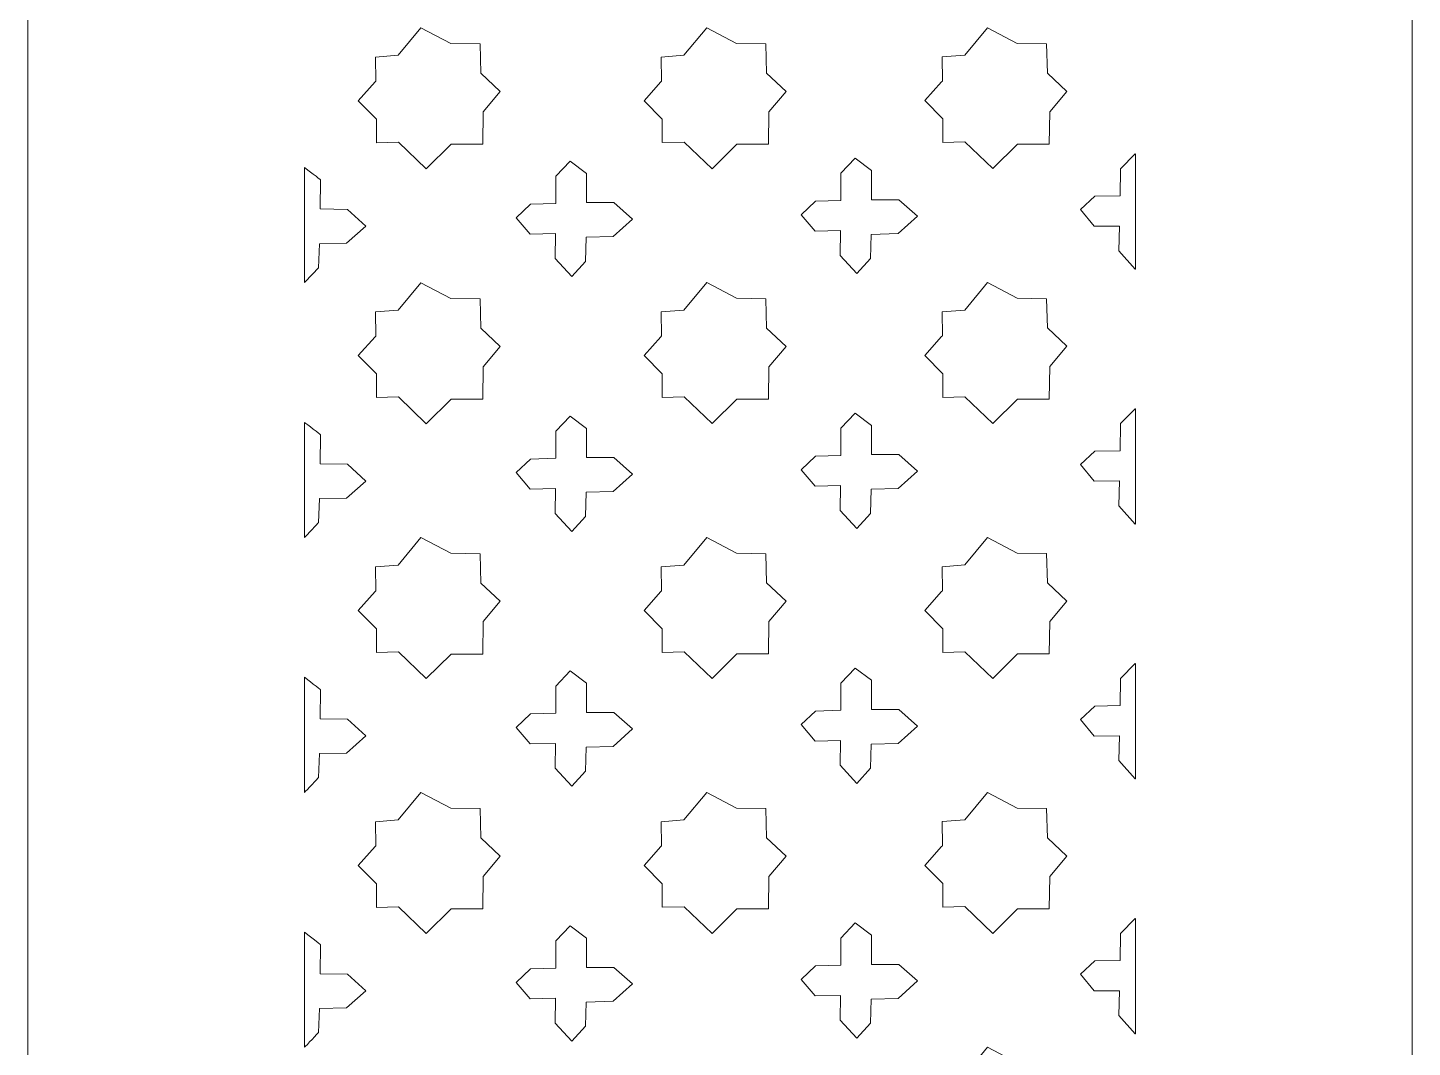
# Model space of a CAD drawing. Header units: millimetres. Extents: x -4097 to -2704, y 515 to 1715.
# Drawn here: x -3255.3 to -3055.3, y 983.1 to 1130.3 of the extents above; entities that cross this region are included whole.
import ezdxf

# ---------------------------------------------------------------- set-up
doc = ezdxf.new("R2010")
doc.units = ezdxf.units.MM
doc.header["$MEASUREMENT"] = 0
doc.layers.add('Katman 1', color=7, linetype='Continuous')

msp = doc.modelspace()

# ---------------------------------------------------------------- linework, layer by layer
at = {"layer": 'Katman 1', "color": 250, "lineweight": 20}
for points in [[(-3255.2674, 534.0834), (-3255.2674, 534.0834), (-3255.2674, 1696.2782), (-3255.2674, 1696.2782)], [(-3055.2674, 1602.5761), (-3055.2674, 1602.5761), (-3055.2674, 627.7855), (-3055.2674, 627.7855)], [(-3095.2674, 1095.485), (-3095.2674, 1102.9486), (-3095.2674, 1108.6546), (-3095.2674, 1112.0918)], [(-3215.267, 1110.1445), (-3215.267, 1106.3055), (-3215.267, 1100.6382), (-3215.267, 1093.5345)], [(-3095.2674, 1058.6885), (-3095.2674, 1066.152), (-3095.2674, 1071.8581), (-3095.2674, 1075.2953)], [(-3215.267, 1073.3481), (-3215.267, 1069.5091), (-3215.267, 1063.8416), (-3215.267, 1056.7379)], [(-3095.2674, 1021.8919), (-3095.2674, 1029.3556), (-3095.2674, 1035.0615), (-3095.2674, 1038.4988)], [(-3215.267, 1036.5515), (-3215.267, 1032.7125), (-3215.267, 1027.0451), (-3215.267, 1019.9415)], [(-3095.2674, 985.0954), (-3095.2674, 992.559), (-3095.2674, 998.2651), (-3095.2674, 1001.7023)], [(-3215.267, 999.7551), (-3215.267, 995.9161), (-3215.267, 990.2486), (-3215.267, 983.1449)]]:
    msp.add_open_spline(points, degree=3, dxfattribs=at)
for points, knots in [([(-3201.7243, 1113.814), (-3201.7243, 1113.814), (-3204.9032, 1113.7288), (-3204.9032, 1113.7288), (-3204.9032, 1113.7288), (-3204.9032, 1117.1373), (-3204.9032, 1117.1373), (-3204.9032, 1117.1373), (-3207.521, 1119.779), (-3207.521, 1119.779), (-3207.521, 1119.779), (-3205.0902, 1122.5059), (-3205.0902, 1122.5059), (-3205.0902, 1122.5059), (-3204.9843, 1122.6128), (-3204.9843, 1122.6128), (-3204.9843, 1122.6128), (-3205.0264, 1126.0845), (-3205.0264, 1126.0845), (-3205.0264, 1126.0845), (-3201.7521, 1126.3498), (-3201.7521, 1126.3498), (-3201.7521, 1126.3498), (-3198.4692, 1130.314), (-3198.4692, 1130.314), (-3198.4692, 1130.314), (-3194.1681, 1128.0524), (-3194.1681, 1128.0524), (-3194.1681, 1128.0524), (-3189.9223, 1127.9771), (-3189.9223, 1127.9771), (-3189.9223, 1127.9771), (-3189.8119, 1123.7556), (-3189.8119, 1123.7556), (-3189.8119, 1123.7556), (-3186.9997, 1121.117), (-3186.9997, 1121.117), (-3186.9997, 1121.117), (-3189.4812, 1118.1769), (-3189.4812, 1118.1769), (-3189.4812, 1118.1769), (-3189.5363, 1113.5031), (-3189.5363, 1113.5031), (-3189.5363, 1113.5031), (-3194.1131, 1113.5031), (-3194.1131, 1113.5031), (-3194.1131, 1113.5031), (-3197.6972, 1109.96), (-3197.6972, 1109.96), (-3197.6972, 1109.96), (-3201.7243, 1113.814), (-3201.7243, 1113.814)], [0, 0, 0, 0, 0.05882353, 0.05882353, 0.05882353, 0.11764706, 0.11764706, 0.11764706, 0.17647059, 0.17647059, 0.17647059, 0.23529412, 0.23529412, 0.23529412, 0.29411765, 0.29411765, 0.29411765, 0.35294118, 0.35294118, 0.35294118, 0.41176471, 0.41176471, 0.41176471, 0.47058824, 0.47058824, 0.47058824, 0.52941176, 0.52941176, 0.52941176, 0.58823529, 0.58823529, 0.58823529, 0.64705882, 0.64705882, 0.64705882, 0.70588235, 0.70588235, 0.70588235, 0.76470588, 0.76470588, 0.76470588, 0.82352941, 0.82352941, 0.82352941, 0.88235294, 0.88235294, 0.88235294, 0.94117647, 0.94117647, 0.94117647, 1, 1, 1, 1]), ([(-3160.4484, 1113.8193), (-3160.4484, 1113.8193), (-3163.6273, 1113.7341), (-3163.6273, 1113.7341), (-3163.6273, 1113.7341), (-3163.6273, 1117.1427), (-3163.6273, 1117.1427), (-3163.6273, 1117.1427), (-3166.2451, 1119.7843), (-3166.2451, 1119.7843), (-3166.2451, 1119.7843), (-3163.8142, 1122.5112), (-3163.8142, 1122.5112), (-3163.8142, 1122.5112), (-3163.7085, 1122.6181), (-3163.7085, 1122.6181), (-3163.7085, 1122.6181), (-3163.7503, 1126.0899), (-3163.7503, 1126.0899), (-3163.7503, 1126.0899), (-3160.4763, 1126.3552), (-3160.4763, 1126.3552), (-3160.4763, 1126.3552), (-3157.1932, 1130.3194), (-3157.1932, 1130.3194), (-3157.1932, 1130.3194), (-3152.8922, 1128.0578), (-3152.8922, 1128.0578), (-3152.8922, 1128.0578), (-3148.6464, 1127.9824), (-3148.6464, 1127.9824), (-3148.6464, 1127.9824), (-3148.536, 1123.7608), (-3148.536, 1123.7608), (-3148.536, 1123.7608), (-3145.7238, 1121.1224), (-3145.7238, 1121.1224), (-3145.7238, 1121.1224), (-3148.2052, 1118.1822), (-3148.2052, 1118.1822), (-3148.2052, 1118.1822), (-3148.2603, 1113.5084), (-3148.2603, 1113.5084), (-3148.2603, 1113.5084), (-3152.8371, 1113.5084), (-3152.8371, 1113.5084), (-3152.8371, 1113.5084), (-3156.4214, 1109.9652), (-3156.4214, 1109.9652), (-3156.4214, 1109.9652), (-3160.4484, 1113.8193), (-3160.4484, 1113.8193)], [0, 0, 0, 0, 0.05882353, 0.05882353, 0.05882353, 0.11764706, 0.11764706, 0.11764706, 0.17647059, 0.17647059, 0.17647059, 0.23529412, 0.23529412, 0.23529412, 0.29411765, 0.29411765, 0.29411765, 0.35294118, 0.35294118, 0.35294118, 0.41176471, 0.41176471, 0.41176471, 0.47058824, 0.47058824, 0.47058824, 0.52941176, 0.52941176, 0.52941176, 0.58823529, 0.58823529, 0.58823529, 0.64705882, 0.64705882, 0.64705882, 0.70588235, 0.70588235, 0.70588235, 0.76470588, 0.76470588, 0.76470588, 0.82352941, 0.82352941, 0.82352941, 0.88235294, 0.88235294, 0.88235294, 0.94117647, 0.94117647, 0.94117647, 1, 1, 1, 1]), ([(-3119.8857, 1113.831), (-3119.8857, 1113.831), (-3123.0646, 1113.7458), (-3123.0646, 1113.7458), (-3123.0646, 1113.7458), (-3123.0646, 1117.1544), (-3123.0646, 1117.1544), (-3123.0646, 1117.1544), (-3125.6824, 1119.7959), (-3125.6824, 1119.7959), (-3125.6824, 1119.7959), (-3123.2516, 1122.5228), (-3123.2516, 1122.5228), (-3123.2516, 1122.5228), (-3123.1457, 1122.6297), (-3123.1457, 1122.6297), (-3123.1457, 1122.6297), (-3123.1877, 1126.1016), (-3123.1877, 1126.1016), (-3123.1877, 1126.1016), (-3119.9137, 1126.3668), (-3119.9137, 1126.3668), (-3119.9137, 1126.3668), (-3116.6307, 1130.3309), (-3116.6307, 1130.3309), (-3116.6307, 1130.3309), (-3112.3295, 1128.0694), (-3112.3295, 1128.0694), (-3112.3295, 1128.0694), (-3108.0836, 1127.994), (-3108.0836, 1127.994), (-3108.0836, 1127.994), (-3107.9734, 1123.7724), (-3107.9734, 1123.7724), (-3107.9734, 1123.7724), (-3105.1611, 1121.134), (-3105.1611, 1121.134), (-3105.1611, 1121.134), (-3107.6425, 1118.1939), (-3107.6425, 1118.1939), (-3107.6425, 1118.1939), (-3107.6977, 1113.52), (-3107.6977, 1113.52), (-3107.6977, 1113.52), (-3112.2746, 1113.52), (-3112.2746, 1113.52), (-3112.2746, 1113.52), (-3115.8586, 1109.9769), (-3115.8586, 1109.9769), (-3115.8586, 1109.9769), (-3119.8857, 1113.831), (-3119.8857, 1113.831)], [0, 0, 0, 0, 0.05882353, 0.05882353, 0.05882353, 0.11764706, 0.11764706, 0.11764706, 0.17647059, 0.17647059, 0.17647059, 0.23529412, 0.23529412, 0.23529412, 0.29411765, 0.29411765, 0.29411765, 0.35294118, 0.35294118, 0.35294118, 0.41176471, 0.41176471, 0.41176471, 0.47058824, 0.47058824, 0.47058824, 0.52941176, 0.52941176, 0.52941176, 0.58823529, 0.58823529, 0.58823529, 0.64705882, 0.64705882, 0.64705882, 0.70588235, 0.70588235, 0.70588235, 0.76470588, 0.76470588, 0.76470588, 0.82352941, 0.82352941, 0.82352941, 0.88235294, 0.88235294, 0.88235294, 0.94117647, 0.94117647, 0.94117647, 1, 1, 1, 1]), ([(-3095.2674, 1095.485), (-3095.2791, 1095.4726), (-3095.2853, 1095.466), (-3095.2853, 1095.466), (-3095.2853, 1095.466), (-3097.655, 1098.1106), (-3097.655, 1098.1106), (-3097.655, 1098.1106), (-3097.5434, 1101.6987), (-3097.5434, 1101.6987), (-3097.5434, 1101.6987), (-3101.2067, 1101.6592), (-3101.2067, 1101.6592), (-3101.2067, 1101.6592), (-3103.2152, 1104.0639), (-3103.2152, 1104.0639), (-3103.2152, 1104.0639), (-3101.1144, 1105.9949), (-3101.1144, 1105.9949), (-3101.1144, 1105.9949), (-3097.463, 1106.0543), (-3097.463, 1106.0543), (-3097.463, 1106.0543), (-3097.4091, 1109.9724), (-3097.4091, 1109.9724), (-3097.4091, 1109.9724), (-3095.3054, 1112.1211), (-3095.3054, 1112.1211), (-3095.3054, 1112.1211), (-3095.292, 1112.1107), (-3095.2674, 1112.0918)], [0, 0, 0, 0, 0.1, 0.1, 0.1, 0.2, 0.2, 0.2, 0.3, 0.3, 0.3, 0.4, 0.4, 0.4, 0.5, 0.5, 0.5, 0.6, 0.6, 0.6, 0.7, 0.7, 0.7, 0.8, 0.8, 0.8, 0.9, 0.9, 0.9, 1, 1, 1, 1]), ([(-3215.267, 1110.1445), (-3214.972, 1109.9166), (-3212.9715, 1108.3699), (-3212.9715, 1108.3699), (-3212.9715, 1108.3699), (-3213.0293, 1104.1548), (-3213.0293, 1104.1548), (-3213.0293, 1104.1548), (-3209.0822, 1104.1014), (-3209.0822, 1104.1014), (-3209.0822, 1104.1014), (-3206.4273, 1101.6838), (-3206.4273, 1101.6838), (-3206.4273, 1101.6838), (-3209.2312, 1099.2049), (-3209.2312, 1099.2049), (-3209.2312, 1099.2049), (-3213.1316, 1099.1488), (-3213.1316, 1099.1488), (-3213.1316, 1099.1488), (-3213.2624, 1095.6673), (-3213.2624, 1095.6673), (-3213.2624, 1095.6673), (-3215.0764, 1093.7375), (-3215.267, 1093.5345)], [0, 0, 0, 0, 0.125, 0.125, 0.125, 0.25, 0.25, 0.25, 0.375, 0.375, 0.375, 0.5, 0.5, 0.5, 0.625, 0.625, 0.625, 0.75, 0.75, 0.75, 0.875, 0.875, 0.875, 1, 1, 1, 1]), ([(-3176.6703, 1094.4039), (-3176.6703, 1094.4039), (-3179.0761, 1097.0163), (-3179.0761, 1097.0163), (-3179.0761, 1097.0163), (-3179.0138, 1100.6056), (-3179.0138, 1100.6056), (-3179.0138, 1100.6056), (-3182.676, 1100.5166), (-3182.676, 1100.5166), (-3182.676, 1100.5166), (-3184.7176, 1102.894), (-3184.7176, 1102.894), (-3184.7176, 1102.894), (-3182.6434, 1104.8532), (-3182.6434, 1104.8532), (-3182.6434, 1104.8532), (-3178.9932, 1104.962), (-3178.9932, 1104.962), (-3178.9932, 1104.962), (-3178.9932, 1108.8805), (-3178.9932, 1108.8805), (-3178.9932, 1108.8805), (-3176.9191, 1111.0574), (-3176.9191, 1111.0574), (-3176.9191, 1111.0574), (-3174.5628, 1109.2865), (-3174.5628, 1109.2865), (-3174.5628, 1109.2865), (-3174.5628, 1105.0709), (-3174.5628, 1105.0709), (-3174.5628, 1105.0709), (-3170.6153, 1105.0709), (-3170.6153, 1105.0709), (-3170.6153, 1105.0709), (-3167.9274, 1102.6894), (-3167.9274, 1102.6894), (-3167.9274, 1102.6894), (-3170.697, 1100.1728), (-3170.697, 1100.1728), (-3170.697, 1100.1728), (-3174.5962, 1100.064), (-3174.5962, 1100.064), (-3174.5962, 1100.064), (-3174.6792, 1096.5809), (-3174.6792, 1096.5809), (-3174.6792, 1096.5809), (-3176.6703, 1094.4039), (-3176.6703, 1094.4039)], [0, 0, 0, 0, 0.0625, 0.0625, 0.0625, 0.125, 0.125, 0.125, 0.1875, 0.1875, 0.1875, 0.25, 0.25, 0.25, 0.3125, 0.3125, 0.3125, 0.375, 0.375, 0.375, 0.4375, 0.4375, 0.4375, 0.5, 0.5, 0.5, 0.5625, 0.5625, 0.5625, 0.625, 0.625, 0.625, 0.6875, 0.6875, 0.6875, 0.75, 0.75, 0.75, 0.8125, 0.8125, 0.8125, 0.875, 0.875, 0.875, 0.9375, 0.9375, 0.9375, 1, 1, 1, 1]), ([(-3135.4992, 1094.8269), (-3135.4992, 1094.8269), (-3137.9051, 1097.4392), (-3137.9051, 1097.4392), (-3137.9051, 1097.4392), (-3137.8427, 1101.0286), (-3137.8427, 1101.0286), (-3137.8427, 1101.0286), (-3141.5051, 1100.9395), (-3141.5051, 1100.9395), (-3141.5051, 1100.9395), (-3143.5465, 1103.3169), (-3143.5465, 1103.3169), (-3143.5465, 1103.3169), (-3141.4725, 1105.2761), (-3141.4725, 1105.2761), (-3141.4725, 1105.2761), (-3137.8222, 1105.3849), (-3137.8222, 1105.3849), (-3137.8222, 1105.3849), (-3137.8222, 1109.3033), (-3137.8222, 1109.3033), (-3137.8222, 1109.3033), (-3135.7481, 1111.4803), (-3135.7481, 1111.4803), (-3135.7481, 1111.4803), (-3133.3918, 1109.7093), (-3133.3918, 1109.7093), (-3133.3918, 1109.7093), (-3133.3918, 1105.4937), (-3133.3918, 1105.4937), (-3133.3918, 1105.4937), (-3129.4443, 1105.4937), (-3129.4443, 1105.4937), (-3129.4443, 1105.4937), (-3126.7564, 1103.1123), (-3126.7564, 1103.1123), (-3126.7564, 1103.1123), (-3129.526, 1100.5956), (-3129.526, 1100.5956), (-3129.526, 1100.5956), (-3133.4251, 1100.4868), (-3133.4251, 1100.4868), (-3133.4251, 1100.4868), (-3133.5081, 1097.0038), (-3133.5081, 1097.0038), (-3133.5081, 1097.0038), (-3135.4992, 1094.8269), (-3135.4992, 1094.8269)], [0, 0, 0, 0, 0.0625, 0.0625, 0.0625, 0.125, 0.125, 0.125, 0.1875, 0.1875, 0.1875, 0.25, 0.25, 0.25, 0.3125, 0.3125, 0.3125, 0.375, 0.375, 0.375, 0.4375, 0.4375, 0.4375, 0.5, 0.5, 0.5, 0.5625, 0.5625, 0.5625, 0.625, 0.625, 0.625, 0.6875, 0.6875, 0.6875, 0.75, 0.75, 0.75, 0.8125, 0.8125, 0.8125, 0.875, 0.875, 0.875, 0.9375, 0.9375, 0.9375, 1, 1, 1, 1]), ([(-3201.7243, 1077.0176), (-3201.7243, 1077.0176), (-3204.9032, 1076.9323), (-3204.9032, 1076.9323), (-3204.9032, 1076.9323), (-3204.9032, 1080.3408), (-3204.9032, 1080.3408), (-3204.9032, 1080.3408), (-3207.521, 1082.9826), (-3207.521, 1082.9826), (-3207.521, 1082.9826), (-3205.0902, 1085.7094), (-3205.0902, 1085.7094), (-3205.0902, 1085.7094), (-3204.9843, 1085.8162), (-3204.9843, 1085.8162), (-3204.9843, 1085.8162), (-3205.0264, 1089.288), (-3205.0264, 1089.288), (-3205.0264, 1089.288), (-3201.7521, 1089.5534), (-3201.7521, 1089.5534), (-3201.7521, 1089.5534), (-3198.4692, 1093.5175), (-3198.4692, 1093.5175), (-3198.4692, 1093.5175), (-3194.1681, 1091.256), (-3194.1681, 1091.256), (-3194.1681, 1091.256), (-3189.9223, 1091.1805), (-3189.9223, 1091.1805), (-3189.9223, 1091.1805), (-3189.8119, 1086.9591), (-3189.8119, 1086.9591), (-3189.8119, 1086.9591), (-3186.9997, 1084.3204), (-3186.9997, 1084.3204), (-3186.9997, 1084.3204), (-3189.4812, 1081.3805), (-3189.4812, 1081.3805), (-3189.4812, 1081.3805), (-3189.5363, 1076.7064), (-3189.5363, 1076.7064), (-3189.5363, 1076.7064), (-3194.1131, 1076.7064), (-3194.1131, 1076.7064), (-3194.1131, 1076.7064), (-3197.6972, 1073.1636), (-3197.6972, 1073.1636), (-3197.6972, 1073.1636), (-3201.7243, 1077.0176), (-3201.7243, 1077.0176)], [0, 0, 0, 0, 0.05882353, 0.05882353, 0.05882353, 0.11764706, 0.11764706, 0.11764706, 0.17647059, 0.17647059, 0.17647059, 0.23529412, 0.23529412, 0.23529412, 0.29411765, 0.29411765, 0.29411765, 0.35294118, 0.35294118, 0.35294118, 0.41176471, 0.41176471, 0.41176471, 0.47058824, 0.47058824, 0.47058824, 0.52941176, 0.52941176, 0.52941176, 0.58823529, 0.58823529, 0.58823529, 0.64705882, 0.64705882, 0.64705882, 0.70588235, 0.70588235, 0.70588235, 0.76470588, 0.76470588, 0.76470588, 0.82352941, 0.82352941, 0.82352941, 0.88235294, 0.88235294, 0.88235294, 0.94117647, 0.94117647, 0.94117647, 1, 1, 1, 1]), ([(-3160.4484, 1077.0229), (-3160.4484, 1077.0229), (-3163.6273, 1076.9376), (-3163.6273, 1076.9376), (-3163.6273, 1076.9376), (-3163.6273, 1080.3462), (-3163.6273, 1080.3462), (-3163.6273, 1080.3462), (-3166.2451, 1082.9879), (-3166.2451, 1082.9879), (-3166.2451, 1082.9879), (-3163.8142, 1085.7145), (-3163.8142, 1085.7145), (-3163.8142, 1085.7145), (-3163.7085, 1085.8215), (-3163.7085, 1085.8215), (-3163.7085, 1085.8215), (-3163.7503, 1089.2934), (-3163.7503, 1089.2934), (-3163.7503, 1089.2934), (-3160.4763, 1089.5588), (-3160.4763, 1089.5588), (-3160.4763, 1089.5588), (-3157.1932, 1093.5229), (-3157.1932, 1093.5229), (-3157.1932, 1093.5229), (-3152.8922, 1091.2613), (-3152.8922, 1091.2613), (-3152.8922, 1091.2613), (-3148.6464, 1091.1859), (-3148.6464, 1091.1859), (-3148.6464, 1091.1859), (-3148.536, 1086.9644), (-3148.536, 1086.9644), (-3148.536, 1086.9644), (-3145.7238, 1084.3258), (-3145.7238, 1084.3258), (-3145.7238, 1084.3258), (-3148.2052, 1081.3858), (-3148.2052, 1081.3858), (-3148.2052, 1081.3858), (-3148.2603, 1076.7118), (-3148.2603, 1076.7118), (-3148.2603, 1076.7118), (-3152.8371, 1076.7118), (-3152.8371, 1076.7118), (-3152.8371, 1076.7118), (-3156.4214, 1073.1688), (-3156.4214, 1073.1688), (-3156.4214, 1073.1688), (-3160.4484, 1077.0229), (-3160.4484, 1077.0229)], [0, 0, 0, 0, 0.05882353, 0.05882353, 0.05882353, 0.11764706, 0.11764706, 0.11764706, 0.17647059, 0.17647059, 0.17647059, 0.23529412, 0.23529412, 0.23529412, 0.29411765, 0.29411765, 0.29411765, 0.35294118, 0.35294118, 0.35294118, 0.41176471, 0.41176471, 0.41176471, 0.47058824, 0.47058824, 0.47058824, 0.52941176, 0.52941176, 0.52941176, 0.58823529, 0.58823529, 0.58823529, 0.64705882, 0.64705882, 0.64705882, 0.70588235, 0.70588235, 0.70588235, 0.76470588, 0.76470588, 0.76470588, 0.82352941, 0.82352941, 0.82352941, 0.88235294, 0.88235294, 0.88235294, 0.94117647, 0.94117647, 0.94117647, 1, 1, 1, 1]), ([(-3119.8857, 1077.0345), (-3119.8857, 1077.0345), (-3123.0646, 1076.9493), (-3123.0646, 1076.9493), (-3123.0646, 1076.9493), (-3123.0646, 1080.3579), (-3123.0646, 1080.3579), (-3123.0646, 1080.3579), (-3125.6824, 1082.9994), (-3125.6824, 1082.9994), (-3125.6824, 1082.9994), (-3123.2516, 1085.7262), (-3123.2516, 1085.7262), (-3123.2516, 1085.7262), (-3123.1457, 1085.8332), (-3123.1457, 1085.8332), (-3123.1457, 1085.8332), (-3123.1877, 1089.3051), (-3123.1877, 1089.3051), (-3123.1877, 1089.3051), (-3119.9137, 1089.5703), (-3119.9137, 1089.5703), (-3119.9137, 1089.5703), (-3116.6307, 1093.5345), (-3116.6307, 1093.5345), (-3116.6307, 1093.5345), (-3112.3295, 1091.2729), (-3112.3295, 1091.2729), (-3112.3295, 1091.2729), (-3108.0836, 1091.1976), (-3108.0836, 1091.1976), (-3108.0836, 1091.1976), (-3107.9734, 1086.976), (-3107.9734, 1086.976), (-3107.9734, 1086.976), (-3105.1611, 1084.3375), (-3105.1611, 1084.3375), (-3105.1611, 1084.3375), (-3107.6425, 1081.3974), (-3107.6425, 1081.3974), (-3107.6425, 1081.3974), (-3107.6977, 1076.7235), (-3107.6977, 1076.7235), (-3107.6977, 1076.7235), (-3112.2746, 1076.7235), (-3112.2746, 1076.7235), (-3112.2746, 1076.7235), (-3115.8586, 1073.1804), (-3115.8586, 1073.1804), (-3115.8586, 1073.1804), (-3119.8857, 1077.0345), (-3119.8857, 1077.0345)], [0, 0, 0, 0, 0.05882353, 0.05882353, 0.05882353, 0.11764706, 0.11764706, 0.11764706, 0.17647059, 0.17647059, 0.17647059, 0.23529412, 0.23529412, 0.23529412, 0.29411765, 0.29411765, 0.29411765, 0.35294118, 0.35294118, 0.35294118, 0.41176471, 0.41176471, 0.41176471, 0.47058824, 0.47058824, 0.47058824, 0.52941176, 0.52941176, 0.52941176, 0.58823529, 0.58823529, 0.58823529, 0.64705882, 0.64705882, 0.64705882, 0.70588235, 0.70588235, 0.70588235, 0.76470588, 0.76470588, 0.76470588, 0.82352941, 0.82352941, 0.82352941, 0.88235294, 0.88235294, 0.88235294, 0.94117647, 0.94117647, 0.94117647, 1, 1, 1, 1]), ([(-3176.6703, 1057.6075), (-3176.6703, 1057.6075), (-3179.0761, 1060.2197), (-3179.0761, 1060.2197), (-3179.0761, 1060.2197), (-3179.0138, 1063.8092), (-3179.0138, 1063.8092), (-3179.0138, 1063.8092), (-3182.676, 1063.7202), (-3182.676, 1063.7202), (-3182.676, 1063.7202), (-3184.7176, 1066.0974), (-3184.7176, 1066.0974), (-3184.7176, 1066.0974), (-3182.6434, 1068.0566), (-3182.6434, 1068.0566), (-3182.6434, 1068.0566), (-3178.9932, 1068.1654), (-3178.9932, 1068.1654), (-3178.9932, 1068.1654), (-3178.9932, 1072.084), (-3178.9932, 1072.084), (-3178.9932, 1072.084), (-3176.9191, 1074.2608), (-3176.9191, 1074.2608), (-3176.9191, 1074.2608), (-3174.5628, 1072.4899), (-3174.5628, 1072.4899), (-3174.5628, 1072.4899), (-3174.5628, 1068.2744), (-3174.5628, 1068.2744), (-3174.5628, 1068.2744), (-3170.6153, 1068.2744), (-3170.6153, 1068.2744), (-3170.6153, 1068.2744), (-3167.9274, 1065.8929), (-3167.9274, 1065.8929), (-3167.9274, 1065.8929), (-3170.697, 1063.3763), (-3170.697, 1063.3763), (-3170.697, 1063.3763), (-3174.5962, 1063.2675), (-3174.5962, 1063.2675), (-3174.5962, 1063.2675), (-3174.6792, 1059.7845), (-3174.6792, 1059.7845), (-3174.6792, 1059.7845), (-3176.6703, 1057.6075), (-3176.6703, 1057.6075)], [0, 0, 0, 0, 0.0625, 0.0625, 0.0625, 0.125, 0.125, 0.125, 0.1875, 0.1875, 0.1875, 0.25, 0.25, 0.25, 0.3125, 0.3125, 0.3125, 0.375, 0.375, 0.375, 0.4375, 0.4375, 0.4375, 0.5, 0.5, 0.5, 0.5625, 0.5625, 0.5625, 0.625, 0.625, 0.625, 0.6875, 0.6875, 0.6875, 0.75, 0.75, 0.75, 0.8125, 0.8125, 0.8125, 0.875, 0.875, 0.875, 0.9375, 0.9375, 0.9375, 1, 1, 1, 1]), ([(-3135.4992, 1058.0304), (-3135.4992, 1058.0304), (-3137.9051, 1060.6426), (-3137.9051, 1060.6426), (-3137.9051, 1060.6426), (-3137.8427, 1064.2321), (-3137.8427, 1064.2321), (-3137.8427, 1064.2321), (-3141.5051, 1064.143), (-3141.5051, 1064.143), (-3141.5051, 1064.143), (-3143.5465, 1066.5203), (-3143.5465, 1066.5203), (-3143.5465, 1066.5203), (-3141.4725, 1068.4795), (-3141.4725, 1068.4795), (-3141.4725, 1068.4795), (-3137.8222, 1068.5883), (-3137.8222, 1068.5883), (-3137.8222, 1068.5883), (-3137.8222, 1072.5068), (-3137.8222, 1072.5068), (-3137.8222, 1072.5068), (-3135.7481, 1074.6837), (-3135.7481, 1074.6837), (-3135.7481, 1074.6837), (-3133.3918, 1072.9128), (-3133.3918, 1072.9128), (-3133.3918, 1072.9128), (-3133.3918, 1068.6972), (-3133.3918, 1068.6972), (-3133.3918, 1068.6972), (-3129.4443, 1068.6972), (-3129.4443, 1068.6972), (-3129.4443, 1068.6972), (-3126.7564, 1066.3158), (-3126.7564, 1066.3158), (-3126.7564, 1066.3158), (-3129.526, 1063.7991), (-3129.526, 1063.7991), (-3129.526, 1063.7991), (-3133.4251, 1063.6903), (-3133.4251, 1063.6903), (-3133.4251, 1063.6903), (-3133.5081, 1060.2073), (-3133.5081, 1060.2073), (-3133.5081, 1060.2073), (-3135.4992, 1058.0304), (-3135.4992, 1058.0304)], [0, 0, 0, 0, 0.0625, 0.0625, 0.0625, 0.125, 0.125, 0.125, 0.1875, 0.1875, 0.1875, 0.25, 0.25, 0.25, 0.3125, 0.3125, 0.3125, 0.375, 0.375, 0.375, 0.4375, 0.4375, 0.4375, 0.5, 0.5, 0.5, 0.5625, 0.5625, 0.5625, 0.625, 0.625, 0.625, 0.6875, 0.6875, 0.6875, 0.75, 0.75, 0.75, 0.8125, 0.8125, 0.8125, 0.875, 0.875, 0.875, 0.9375, 0.9375, 0.9375, 1, 1, 1, 1]), ([(-3095.2674, 1058.6885), (-3095.2791, 1058.676), (-3095.2853, 1058.6694), (-3095.2853, 1058.6694), (-3095.2853, 1058.6694), (-3097.655, 1061.3141), (-3097.655, 1061.3141), (-3097.655, 1061.3141), (-3097.5434, 1064.9022), (-3097.5434, 1064.9022), (-3097.5434, 1064.9022), (-3101.2067, 1064.8626), (-3101.2067, 1064.8626), (-3101.2067, 1064.8626), (-3103.2152, 1067.2674), (-3103.2152, 1067.2674), (-3103.2152, 1067.2674), (-3101.1144, 1069.1984), (-3101.1144, 1069.1984), (-3101.1144, 1069.1984), (-3097.463, 1069.2579), (-3097.463, 1069.2579), (-3097.463, 1069.2579), (-3097.4091, 1073.1759), (-3097.4091, 1073.1759), (-3097.4091, 1073.1759), (-3095.3054, 1075.3247), (-3095.3054, 1075.3247), (-3095.3054, 1075.3247), (-3095.292, 1075.3143), (-3095.2674, 1075.2953)], [0, 0, 0, 0, 0.1, 0.1, 0.1, 0.2, 0.2, 0.2, 0.3, 0.3, 0.3, 0.4, 0.4, 0.4, 0.5, 0.5, 0.5, 0.6, 0.6, 0.6, 0.7, 0.7, 0.7, 0.8, 0.8, 0.8, 0.9, 0.9, 0.9, 1, 1, 1, 1]), ([(-3215.267, 1073.3481), (-3214.972, 1073.1202), (-3212.9715, 1071.5735), (-3212.9715, 1071.5735), (-3212.9715, 1071.5735), (-3213.0293, 1067.3583), (-3213.0293, 1067.3583), (-3213.0293, 1067.3583), (-3209.0822, 1067.3049), (-3209.0822, 1067.3049), (-3209.0822, 1067.3049), (-3206.4273, 1064.8873), (-3206.4273, 1064.8873), (-3206.4273, 1064.8873), (-3209.2312, 1062.4084), (-3209.2312, 1062.4084), (-3209.2312, 1062.4084), (-3213.1316, 1062.3523), (-3213.1316, 1062.3523), (-3213.1316, 1062.3523), (-3213.2624, 1058.8707), (-3213.2624, 1058.8707), (-3213.2624, 1058.8707), (-3215.0764, 1056.9409), (-3215.267, 1056.7379)], [0, 0, 0, 0, 0.125, 0.125, 0.125, 0.25, 0.25, 0.25, 0.375, 0.375, 0.375, 0.5, 0.5, 0.5, 0.625, 0.625, 0.625, 0.75, 0.75, 0.75, 0.875, 0.875, 0.875, 1, 1, 1, 1]), ([(-3201.7243, 1040.221), (-3201.7243, 1040.221), (-3204.9032, 1040.1358), (-3204.9032, 1040.1358), (-3204.9032, 1040.1358), (-3204.9032, 1043.5443), (-3204.9032, 1043.5443), (-3204.9032, 1043.5443), (-3207.521, 1046.186), (-3207.521, 1046.186), (-3207.521, 1046.186), (-3205.0902, 1048.9128), (-3205.0902, 1048.9128), (-3205.0902, 1048.9128), (-3204.9843, 1049.0197), (-3204.9843, 1049.0197), (-3204.9843, 1049.0197), (-3205.0264, 1052.4915), (-3205.0264, 1052.4915), (-3205.0264, 1052.4915), (-3201.7521, 1052.7568), (-3201.7521, 1052.7568), (-3201.7521, 1052.7568), (-3198.4692, 1056.721), (-3198.4692, 1056.721), (-3198.4692, 1056.721), (-3194.1681, 1054.4594), (-3194.1681, 1054.4594), (-3194.1681, 1054.4594), (-3189.9223, 1054.384), (-3189.9223, 1054.384), (-3189.9223, 1054.384), (-3189.8119, 1050.1625), (-3189.8119, 1050.1625), (-3189.8119, 1050.1625), (-3186.9997, 1047.524), (-3186.9997, 1047.524), (-3186.9997, 1047.524), (-3189.4812, 1044.5839), (-3189.4812, 1044.5839), (-3189.4812, 1044.5839), (-3189.5363, 1039.91), (-3189.5363, 1039.91), (-3189.5363, 1039.91), (-3194.1131, 1039.91), (-3194.1131, 1039.91), (-3194.1131, 1039.91), (-3197.6972, 1036.3669), (-3197.6972, 1036.3669), (-3197.6972, 1036.3669), (-3201.7243, 1040.221), (-3201.7243, 1040.221)], [0, 0, 0, 0, 0.05882353, 0.05882353, 0.05882353, 0.11764706, 0.11764706, 0.11764706, 0.17647059, 0.17647059, 0.17647059, 0.23529412, 0.23529412, 0.23529412, 0.29411765, 0.29411765, 0.29411765, 0.35294118, 0.35294118, 0.35294118, 0.41176471, 0.41176471, 0.41176471, 0.47058824, 0.47058824, 0.47058824, 0.52941176, 0.52941176, 0.52941176, 0.58823529, 0.58823529, 0.58823529, 0.64705882, 0.64705882, 0.64705882, 0.70588235, 0.70588235, 0.70588235, 0.76470588, 0.76470588, 0.76470588, 0.82352941, 0.82352941, 0.82352941, 0.88235294, 0.88235294, 0.88235294, 0.94117647, 0.94117647, 0.94117647, 1, 1, 1, 1]), ([(-3160.4484, 1040.2263), (-3160.4484, 1040.2263), (-3163.6273, 1040.1411), (-3163.6273, 1040.1411), (-3163.6273, 1040.1411), (-3163.6273, 1043.5497), (-3163.6273, 1043.5497), (-3163.6273, 1043.5497), (-3166.2451, 1046.1913), (-3166.2451, 1046.1913), (-3166.2451, 1046.1913), (-3163.8142, 1048.918), (-3163.8142, 1048.918), (-3163.8142, 1048.918), (-3163.7085, 1049.025), (-3163.7085, 1049.025), (-3163.7085, 1049.025), (-3163.7503, 1052.4969), (-3163.7503, 1052.4969), (-3163.7503, 1052.4969), (-3160.4763, 1052.7622), (-3160.4763, 1052.7622), (-3160.4763, 1052.7622), (-3157.1932, 1056.7264), (-3157.1932, 1056.7264), (-3157.1932, 1056.7264), (-3152.8922, 1054.4648), (-3152.8922, 1054.4648), (-3152.8922, 1054.4648), (-3148.6464, 1054.3893), (-3148.6464, 1054.3893), (-3148.6464, 1054.3893), (-3148.536, 1050.1678), (-3148.536, 1050.1678), (-3148.536, 1050.1678), (-3145.7238, 1047.5294), (-3145.7238, 1047.5294), (-3145.7238, 1047.5294), (-3148.2052, 1044.5892), (-3148.2052, 1044.5892), (-3148.2052, 1044.5892), (-3148.2603, 1039.9154), (-3148.2603, 1039.9154), (-3148.2603, 1039.9154), (-3152.8371, 1039.9154), (-3152.8371, 1039.9154), (-3152.8371, 1039.9154), (-3156.4214, 1036.3722), (-3156.4214, 1036.3722), (-3156.4214, 1036.3722), (-3160.4484, 1040.2263), (-3160.4484, 1040.2263)], [0, 0, 0, 0, 0.05882353, 0.05882353, 0.05882353, 0.11764706, 0.11764706, 0.11764706, 0.17647059, 0.17647059, 0.17647059, 0.23529412, 0.23529412, 0.23529412, 0.29411765, 0.29411765, 0.29411765, 0.35294118, 0.35294118, 0.35294118, 0.41176471, 0.41176471, 0.41176471, 0.47058824, 0.47058824, 0.47058824, 0.52941176, 0.52941176, 0.52941176, 0.58823529, 0.58823529, 0.58823529, 0.64705882, 0.64705882, 0.64705882, 0.70588235, 0.70588235, 0.70588235, 0.76470588, 0.76470588, 0.76470588, 0.82352941, 0.82352941, 0.82352941, 0.88235294, 0.88235294, 0.88235294, 0.94117647, 0.94117647, 0.94117647, 1, 1, 1, 1]), ([(-3119.8857, 1040.238), (-3119.8857, 1040.238), (-3123.0646, 1040.1528), (-3123.0646, 1040.1528), (-3123.0646, 1040.1528), (-3123.0646, 1043.5614), (-3123.0646, 1043.5614), (-3123.0646, 1043.5614), (-3125.6824, 1046.2029), (-3125.6824, 1046.2029), (-3125.6824, 1046.2029), (-3123.2516, 1048.9297), (-3123.2516, 1048.9297), (-3123.2516, 1048.9297), (-3123.1457, 1049.0366), (-3123.1457, 1049.0366), (-3123.1457, 1049.0366), (-3123.1877, 1052.5086), (-3123.1877, 1052.5086), (-3123.1877, 1052.5086), (-3119.9137, 1052.7738), (-3119.9137, 1052.7738), (-3119.9137, 1052.7738), (-3116.6307, 1056.7379), (-3116.6307, 1056.7379), (-3116.6307, 1056.7379), (-3112.3295, 1054.4764), (-3112.3295, 1054.4764), (-3112.3295, 1054.4764), (-3108.0836, 1054.401), (-3108.0836, 1054.401), (-3108.0836, 1054.401), (-3107.9734, 1050.1794), (-3107.9734, 1050.1794), (-3107.9734, 1050.1794), (-3105.1611, 1047.541), (-3105.1611, 1047.541), (-3105.1611, 1047.541), (-3107.6425, 1044.6009), (-3107.6425, 1044.6009), (-3107.6425, 1044.6009), (-3107.6977, 1039.927), (-3107.6977, 1039.927), (-3107.6977, 1039.927), (-3112.2746, 1039.927), (-3112.2746, 1039.927), (-3112.2746, 1039.927), (-3115.8586, 1036.3839), (-3115.8586, 1036.3839), (-3115.8586, 1036.3839), (-3119.8857, 1040.238), (-3119.8857, 1040.238)], [0, 0, 0, 0, 0.05882353, 0.05882353, 0.05882353, 0.11764706, 0.11764706, 0.11764706, 0.17647059, 0.17647059, 0.17647059, 0.23529412, 0.23529412, 0.23529412, 0.29411765, 0.29411765, 0.29411765, 0.35294118, 0.35294118, 0.35294118, 0.41176471, 0.41176471, 0.41176471, 0.47058824, 0.47058824, 0.47058824, 0.52941176, 0.52941176, 0.52941176, 0.58823529, 0.58823529, 0.58823529, 0.64705882, 0.64705882, 0.64705882, 0.70588235, 0.70588235, 0.70588235, 0.76470588, 0.76470588, 0.76470588, 0.82352941, 0.82352941, 0.82352941, 0.88235294, 0.88235294, 0.88235294, 0.94117647, 0.94117647, 0.94117647, 1, 1, 1, 1]), ([(-3095.2674, 1021.8919), (-3095.2791, 1021.8796), (-3095.2853, 1021.873), (-3095.2853, 1021.873), (-3095.2853, 1021.873), (-3097.655, 1024.5176), (-3097.655, 1024.5176), (-3097.655, 1024.5176), (-3097.5434, 1028.1057), (-3097.5434, 1028.1057), (-3097.5434, 1028.1057), (-3101.2067, 1028.0662), (-3101.2067, 1028.0662), (-3101.2067, 1028.0662), (-3103.2152, 1030.4709), (-3103.2152, 1030.4709), (-3103.2152, 1030.4709), (-3101.1144, 1032.4019), (-3101.1144, 1032.4019), (-3101.1144, 1032.4019), (-3097.463, 1032.4613), (-3097.463, 1032.4613), (-3097.463, 1032.4613), (-3097.4091, 1036.3794), (-3097.4091, 1036.3794), (-3097.4091, 1036.3794), (-3095.3054, 1038.5281), (-3095.3054, 1038.5281), (-3095.3054, 1038.5281), (-3095.292, 1038.5177), (-3095.2674, 1038.4988)], [0, 0, 0, 0, 0.1, 0.1, 0.1, 0.2, 0.2, 0.2, 0.3, 0.3, 0.3, 0.4, 0.4, 0.4, 0.5, 0.5, 0.5, 0.6, 0.6, 0.6, 0.7, 0.7, 0.7, 0.8, 0.8, 0.8, 0.9, 0.9, 0.9, 1, 1, 1, 1]), ([(-3215.267, 1036.5515), (-3214.972, 1036.3236), (-3212.9715, 1034.7769), (-3212.9715, 1034.7769), (-3212.9715, 1034.7769), (-3213.0293, 1030.5618), (-3213.0293, 1030.5618), (-3213.0293, 1030.5618), (-3209.0822, 1030.5084), (-3209.0822, 1030.5084), (-3209.0822, 1030.5084), (-3206.4273, 1028.0908), (-3206.4273, 1028.0908), (-3206.4273, 1028.0908), (-3209.2312, 1025.6119), (-3209.2312, 1025.6119), (-3209.2312, 1025.6119), (-3213.1316, 1025.5558), (-3213.1316, 1025.5558), (-3213.1316, 1025.5558), (-3213.2624, 1022.0743), (-3213.2624, 1022.0743), (-3213.2624, 1022.0743), (-3215.0764, 1020.1445), (-3215.267, 1019.9415)], [0, 0, 0, 0, 0.125, 0.125, 0.125, 0.25, 0.25, 0.25, 0.375, 0.375, 0.375, 0.5, 0.5, 0.5, 0.625, 0.625, 0.625, 0.75, 0.75, 0.75, 0.875, 0.875, 0.875, 1, 1, 1, 1]), ([(-3176.6703, 1020.8109), (-3176.6703, 1020.8109), (-3179.0761, 1023.4233), (-3179.0761, 1023.4233), (-3179.0761, 1023.4233), (-3179.0138, 1027.0126), (-3179.0138, 1027.0126), (-3179.0138, 1027.0126), (-3182.676, 1026.9236), (-3182.676, 1026.9236), (-3182.676, 1026.9236), (-3184.7176, 1029.301), (-3184.7176, 1029.301), (-3184.7176, 1029.301), (-3182.6434, 1031.2602), (-3182.6434, 1031.2602), (-3182.6434, 1031.2602), (-3178.9932, 1031.369), (-3178.9932, 1031.369), (-3178.9932, 1031.369), (-3178.9932, 1035.2875), (-3178.9932, 1035.2875), (-3178.9932, 1035.2875), (-3176.9191, 1037.4644), (-3176.9191, 1037.4644), (-3176.9191, 1037.4644), (-3174.5628, 1035.6935), (-3174.5628, 1035.6935), (-3174.5628, 1035.6935), (-3174.5628, 1031.4779), (-3174.5628, 1031.4779), (-3174.5628, 1031.4779), (-3170.6153, 1031.4779), (-3170.6153, 1031.4779), (-3170.6153, 1031.4779), (-3167.9274, 1029.0963), (-3167.9274, 1029.0963), (-3167.9274, 1029.0963), (-3170.697, 1026.5798), (-3170.697, 1026.5798), (-3170.697, 1026.5798), (-3174.5962, 1026.471), (-3174.5962, 1026.471), (-3174.5962, 1026.471), (-3174.6792, 1022.9879), (-3174.6792, 1022.9879), (-3174.6792, 1022.9879), (-3176.6703, 1020.8109), (-3176.6703, 1020.8109)], [0, 0, 0, 0, 0.0625, 0.0625, 0.0625, 0.125, 0.125, 0.125, 0.1875, 0.1875, 0.1875, 0.25, 0.25, 0.25, 0.3125, 0.3125, 0.3125, 0.375, 0.375, 0.375, 0.4375, 0.4375, 0.4375, 0.5, 0.5, 0.5, 0.5625, 0.5625, 0.5625, 0.625, 0.625, 0.625, 0.6875, 0.6875, 0.6875, 0.75, 0.75, 0.75, 0.8125, 0.8125, 0.8125, 0.875, 0.875, 0.875, 0.9375, 0.9375, 0.9375, 1, 1, 1, 1]), ([(-3135.4992, 1021.2338), (-3135.4992, 1021.2338), (-3137.9051, 1023.8462), (-3137.9051, 1023.8462), (-3137.9051, 1023.8462), (-3137.8427, 1027.4356), (-3137.8427, 1027.4356), (-3137.8427, 1027.4356), (-3141.5051, 1027.3465), (-3141.5051, 1027.3465), (-3141.5051, 1027.3465), (-3143.5465, 1029.7239), (-3143.5465, 1029.7239), (-3143.5465, 1029.7239), (-3141.4725, 1031.6831), (-3141.4725, 1031.6831), (-3141.4725, 1031.6831), (-3137.8222, 1031.7919), (-3137.8222, 1031.7919), (-3137.8222, 1031.7919), (-3137.8222, 1035.7103), (-3137.8222, 1035.7103), (-3137.8222, 1035.7103), (-3135.7481, 1037.8873), (-3135.7481, 1037.8873), (-3135.7481, 1037.8873), (-3133.3918, 1036.1163), (-3133.3918, 1036.1163), (-3133.3918, 1036.1163), (-3133.3918, 1031.9007), (-3133.3918, 1031.9007), (-3133.3918, 1031.9007), (-3129.4443, 1031.9007), (-3129.4443, 1031.9007), (-3129.4443, 1031.9007), (-3126.7564, 1029.5193), (-3126.7564, 1029.5193), (-3126.7564, 1029.5193), (-3129.526, 1027.0026), (-3129.526, 1027.0026), (-3129.526, 1027.0026), (-3133.4251, 1026.8938), (-3133.4251, 1026.8938), (-3133.4251, 1026.8938), (-3133.5081, 1023.4108), (-3133.5081, 1023.4108), (-3133.5081, 1023.4108), (-3135.4992, 1021.2338), (-3135.4992, 1021.2338)], [0, 0, 0, 0, 0.0625, 0.0625, 0.0625, 0.125, 0.125, 0.125, 0.1875, 0.1875, 0.1875, 0.25, 0.25, 0.25, 0.3125, 0.3125, 0.3125, 0.375, 0.375, 0.375, 0.4375, 0.4375, 0.4375, 0.5, 0.5, 0.5, 0.5625, 0.5625, 0.5625, 0.625, 0.625, 0.625, 0.6875, 0.6875, 0.6875, 0.75, 0.75, 0.75, 0.8125, 0.8125, 0.8125, 0.875, 0.875, 0.875, 0.9375, 0.9375, 0.9375, 1, 1, 1, 1]), ([(-3201.7243, 1003.4245), (-3201.7243, 1003.4245), (-3204.9032, 1003.3392), (-3204.9032, 1003.3392), (-3204.9032, 1003.3392), (-3204.9032, 1006.7478), (-3204.9032, 1006.7478), (-3204.9032, 1006.7478), (-3207.521, 1009.3895), (-3207.521, 1009.3895), (-3207.521, 1009.3895), (-3205.0902, 1012.1164), (-3205.0902, 1012.1164), (-3205.0902, 1012.1164), (-3204.9843, 1012.2232), (-3204.9843, 1012.2232), (-3204.9843, 1012.2232), (-3205.0264, 1015.695), (-3205.0264, 1015.695), (-3205.0264, 1015.695), (-3201.7521, 1015.9604), (-3201.7521, 1015.9604), (-3201.7521, 1015.9604), (-3198.4692, 1019.9245), (-3198.4692, 1019.9245), (-3198.4692, 1019.9245), (-3194.1681, 1017.6629), (-3194.1681, 1017.6629), (-3194.1681, 1017.6629), (-3189.9223, 1017.5875), (-3189.9223, 1017.5875), (-3189.9223, 1017.5875), (-3189.8119, 1013.366), (-3189.8119, 1013.366), (-3189.8119, 1013.366), (-3186.9997, 1010.7274), (-3186.9997, 1010.7274), (-3186.9997, 1010.7274), (-3189.4812, 1007.7875), (-3189.4812, 1007.7875), (-3189.4812, 1007.7875), (-3189.5363, 1003.1134), (-3189.5363, 1003.1134), (-3189.5363, 1003.1134), (-3194.1131, 1003.1134), (-3194.1131, 1003.1134), (-3194.1131, 1003.1134), (-3197.6972, 999.5705), (-3197.6972, 999.5705), (-3197.6972, 999.5705), (-3201.7243, 1003.4245), (-3201.7243, 1003.4245)], [0, 0, 0, 0, 0.05882353, 0.05882353, 0.05882353, 0.11764706, 0.11764706, 0.11764706, 0.17647059, 0.17647059, 0.17647059, 0.23529412, 0.23529412, 0.23529412, 0.29411765, 0.29411765, 0.29411765, 0.35294118, 0.35294118, 0.35294118, 0.41176471, 0.41176471, 0.41176471, 0.47058824, 0.47058824, 0.47058824, 0.52941176, 0.52941176, 0.52941176, 0.58823529, 0.58823529, 0.58823529, 0.64705882, 0.64705882, 0.64705882, 0.70588235, 0.70588235, 0.70588235, 0.76470588, 0.76470588, 0.76470588, 0.82352941, 0.82352941, 0.82352941, 0.88235294, 0.88235294, 0.88235294, 0.94117647, 0.94117647, 0.94117647, 1, 1, 1, 1]), ([(-3160.4484, 1003.4298), (-3160.4484, 1003.4298), (-3163.6273, 1003.3445), (-3163.6273, 1003.3445), (-3163.6273, 1003.3445), (-3163.6273, 1006.7532), (-3163.6273, 1006.7532), (-3163.6273, 1006.7532), (-3166.2451, 1009.3948), (-3166.2451, 1009.3948), (-3166.2451, 1009.3948), (-3163.8142, 1012.1215), (-3163.8142, 1012.1215), (-3163.8142, 1012.1215), (-3163.7085, 1012.2285), (-3163.7085, 1012.2285), (-3163.7085, 1012.2285), (-3163.7503, 1015.7004), (-3163.7503, 1015.7004), (-3163.7503, 1015.7004), (-3160.4763, 1015.9658), (-3160.4763, 1015.9658), (-3160.4763, 1015.9658), (-3157.1932, 1019.9299), (-3157.1932, 1019.9299), (-3157.1932, 1019.9299), (-3152.8922, 1017.6683), (-3152.8922, 1017.6683), (-3152.8922, 1017.6683), (-3148.6464, 1017.5929), (-3148.6464, 1017.5929), (-3148.6464, 1017.5929), (-3148.536, 1013.3713), (-3148.536, 1013.3713), (-3148.536, 1013.3713), (-3145.7238, 1010.7328), (-3145.7238, 1010.7328), (-3145.7238, 1010.7328), (-3148.2052, 1007.7928), (-3148.2052, 1007.7928), (-3148.2052, 1007.7928), (-3148.2603, 1003.1188), (-3148.2603, 1003.1188), (-3148.2603, 1003.1188), (-3152.8371, 1003.1188), (-3152.8371, 1003.1188), (-3152.8371, 1003.1188), (-3156.4214, 999.5758), (-3156.4214, 999.5758), (-3156.4214, 999.5758), (-3160.4484, 1003.4298), (-3160.4484, 1003.4298)], [0, 0, 0, 0, 0.05882353, 0.05882353, 0.05882353, 0.11764706, 0.11764706, 0.11764706, 0.17647059, 0.17647059, 0.17647059, 0.23529412, 0.23529412, 0.23529412, 0.29411765, 0.29411765, 0.29411765, 0.35294118, 0.35294118, 0.35294118, 0.41176471, 0.41176471, 0.41176471, 0.47058824, 0.47058824, 0.47058824, 0.52941176, 0.52941176, 0.52941176, 0.58823529, 0.58823529, 0.58823529, 0.64705882, 0.64705882, 0.64705882, 0.70588235, 0.70588235, 0.70588235, 0.76470588, 0.76470588, 0.76470588, 0.82352941, 0.82352941, 0.82352941, 0.88235294, 0.88235294, 0.88235294, 0.94117647, 0.94117647, 0.94117647, 1, 1, 1, 1]), ([(-3119.8857, 1003.4414), (-3119.8857, 1003.4414), (-3123.0646, 1003.3561), (-3123.0646, 1003.3561), (-3123.0646, 1003.3561), (-3123.0646, 1006.7649), (-3123.0646, 1006.7649), (-3123.0646, 1006.7649), (-3125.6824, 1009.4063), (-3125.6824, 1009.4063), (-3125.6824, 1009.4063), (-3123.2516, 1012.1332), (-3123.2516, 1012.1332), (-3123.2516, 1012.1332), (-3123.1457, 1012.2402), (-3123.1457, 1012.2402), (-3123.1457, 1012.2402), (-3123.1877, 1015.7121), (-3123.1877, 1015.7121), (-3123.1877, 1015.7121), (-3119.9137, 1015.9773), (-3119.9137, 1015.9773), (-3119.9137, 1015.9773), (-3116.6307, 1019.9415), (-3116.6307, 1019.9415), (-3116.6307, 1019.9415), (-3112.3295, 1017.6799), (-3112.3295, 1017.6799), (-3112.3295, 1017.6799), (-3108.0836, 1017.6046), (-3108.0836, 1017.6046), (-3108.0836, 1017.6046), (-3107.9734, 1013.3829), (-3107.9734, 1013.3829), (-3107.9734, 1013.3829), (-3105.1611, 1010.7445), (-3105.1611, 1010.7445), (-3105.1611, 1010.7445), (-3107.6425, 1007.8044), (-3107.6425, 1007.8044), (-3107.6425, 1007.8044), (-3107.6977, 1003.1305), (-3107.6977, 1003.1305), (-3107.6977, 1003.1305), (-3112.2746, 1003.1305), (-3112.2746, 1003.1305), (-3112.2746, 1003.1305), (-3115.8586, 999.5874), (-3115.8586, 999.5874), (-3115.8586, 999.5874), (-3119.8857, 1003.4414), (-3119.8857, 1003.4414)], [0, 0, 0, 0, 0.05882353, 0.05882353, 0.05882353, 0.11764706, 0.11764706, 0.11764706, 0.17647059, 0.17647059, 0.17647059, 0.23529412, 0.23529412, 0.23529412, 0.29411765, 0.29411765, 0.29411765, 0.35294118, 0.35294118, 0.35294118, 0.41176471, 0.41176471, 0.41176471, 0.47058824, 0.47058824, 0.47058824, 0.52941176, 0.52941176, 0.52941176, 0.58823529, 0.58823529, 0.58823529, 0.64705882, 0.64705882, 0.64705882, 0.70588235, 0.70588235, 0.70588235, 0.76470588, 0.76470588, 0.76470588, 0.82352941, 0.82352941, 0.82352941, 0.88235294, 0.88235294, 0.88235294, 0.94117647, 0.94117647, 0.94117647, 1, 1, 1, 1]), ([(-3176.6703, 984.0145), (-3176.6703, 984.0145), (-3179.0761, 986.6267), (-3179.0761, 986.6267), (-3179.0761, 986.6267), (-3179.0138, 990.2162), (-3179.0138, 990.2162), (-3179.0138, 990.2162), (-3182.676, 990.1272), (-3182.676, 990.1272), (-3182.676, 990.1272), (-3184.7176, 992.5044), (-3184.7176, 992.5044), (-3184.7176, 992.5044), (-3182.6434, 994.4636), (-3182.6434, 994.4636), (-3182.6434, 994.4636), (-3178.9932, 994.5724), (-3178.9932, 994.5724), (-3178.9932, 994.5724), (-3178.9932, 998.491), (-3178.9932, 998.491), (-3178.9932, 998.491), (-3176.9191, 1000.6678), (-3176.9191, 1000.6678), (-3176.9191, 1000.6678), (-3174.5628, 998.8969), (-3174.5628, 998.8969), (-3174.5628, 998.8969), (-3174.5628, 994.6814), (-3174.5628, 994.6814), (-3174.5628, 994.6814), (-3170.6153, 994.6814), (-3170.6153, 994.6814), (-3170.6153, 994.6814), (-3167.9274, 992.2999), (-3167.9274, 992.2999), (-3167.9274, 992.2999), (-3170.697, 989.7833), (-3170.697, 989.7833), (-3170.697, 989.7833), (-3174.5962, 989.6745), (-3174.5962, 989.6745), (-3174.5962, 989.6745), (-3174.6792, 986.1915), (-3174.6792, 986.1915), (-3174.6792, 986.1915), (-3176.6703, 984.0145), (-3176.6703, 984.0145)], [0, 0, 0, 0, 0.0625, 0.0625, 0.0625, 0.125, 0.125, 0.125, 0.1875, 0.1875, 0.1875, 0.25, 0.25, 0.25, 0.3125, 0.3125, 0.3125, 0.375, 0.375, 0.375, 0.4375, 0.4375, 0.4375, 0.5, 0.5, 0.5, 0.5625, 0.5625, 0.5625, 0.625, 0.625, 0.625, 0.6875, 0.6875, 0.6875, 0.75, 0.75, 0.75, 0.8125, 0.8125, 0.8125, 0.875, 0.875, 0.875, 0.9375, 0.9375, 0.9375, 1, 1, 1, 1]), ([(-3135.4992, 984.4374), (-3135.4992, 984.4374), (-3137.9051, 987.0495), (-3137.9051, 987.0495), (-3137.9051, 987.0495), (-3137.8427, 990.6391), (-3137.8427, 990.6391), (-3137.8427, 990.6391), (-3141.5051, 990.55), (-3141.5051, 990.55), (-3141.5051, 990.55), (-3143.5465, 992.9273), (-3143.5465, 992.9273), (-3143.5465, 992.9273), (-3141.4725, 994.8865), (-3141.4725, 994.8865), (-3141.4725, 994.8865), (-3137.8222, 994.9953), (-3137.8222, 994.9953), (-3137.8222, 994.9953), (-3137.8222, 998.9138), (-3137.8222, 998.9138), (-3137.8222, 998.9138), (-3135.7481, 1001.0907), (-3135.7481, 1001.0907), (-3135.7481, 1001.0907), (-3133.3918, 999.3197), (-3133.3918, 999.3197), (-3133.3918, 999.3197), (-3133.3918, 995.1042), (-3133.3918, 995.1042), (-3133.3918, 995.1042), (-3129.4443, 995.1042), (-3129.4443, 995.1042), (-3129.4443, 995.1042), (-3126.7564, 992.7228), (-3126.7564, 992.7228), (-3126.7564, 992.7228), (-3129.526, 990.2061), (-3129.526, 990.2061), (-3129.526, 990.2061), (-3133.4251, 990.0973), (-3133.4251, 990.0973), (-3133.4251, 990.0973), (-3133.5081, 986.6143), (-3133.5081, 986.6143), (-3133.5081, 986.6143), (-3135.4992, 984.4374), (-3135.4992, 984.4374)], [0, 0, 0, 0, 0.0625, 0.0625, 0.0625, 0.125, 0.125, 0.125, 0.1875, 0.1875, 0.1875, 0.25, 0.25, 0.25, 0.3125, 0.3125, 0.3125, 0.375, 0.375, 0.375, 0.4375, 0.4375, 0.4375, 0.5, 0.5, 0.5, 0.5625, 0.5625, 0.5625, 0.625, 0.625, 0.625, 0.6875, 0.6875, 0.6875, 0.75, 0.75, 0.75, 0.8125, 0.8125, 0.8125, 0.875, 0.875, 0.875, 0.9375, 0.9375, 0.9375, 1, 1, 1, 1]), ([(-3095.2674, 985.0954), (-3095.2791, 985.083), (-3095.2853, 985.0764), (-3095.2853, 985.0764), (-3095.2853, 985.0764), (-3097.655, 987.721), (-3097.655, 987.721), (-3097.655, 987.721), (-3097.5434, 991.3092), (-3097.5434, 991.3092), (-3097.5434, 991.3092), (-3101.2067, 991.2696), (-3101.2067, 991.2696), (-3101.2067, 991.2696), (-3103.2152, 993.6744), (-3103.2152, 993.6744), (-3103.2152, 993.6744), (-3101.1144, 995.6054), (-3101.1144, 995.6054), (-3101.1144, 995.6054), (-3097.463, 995.6649), (-3097.463, 995.6649), (-3097.463, 995.6649), (-3097.4091, 999.5829), (-3097.4091, 999.5829), (-3097.4091, 999.5829), (-3095.3054, 1001.7317), (-3095.3054, 1001.7317), (-3095.3054, 1001.7317), (-3095.292, 1001.7213), (-3095.2674, 1001.7023)], [0, 0, 0, 0, 0.1, 0.1, 0.1, 0.2, 0.2, 0.2, 0.3, 0.3, 0.3, 0.4, 0.4, 0.4, 0.5, 0.5, 0.5, 0.6, 0.6, 0.6, 0.7, 0.7, 0.7, 0.8, 0.8, 0.8, 0.9, 0.9, 0.9, 1, 1, 1, 1]), ([(-3215.267, 999.7551), (-3214.972, 999.5272), (-3212.9715, 997.9805), (-3212.9715, 997.9805), (-3212.9715, 997.9805), (-3213.0293, 993.7653), (-3213.0293, 993.7653), (-3213.0293, 993.7653), (-3209.0822, 993.7119), (-3209.0822, 993.7119), (-3209.0822, 993.7119), (-3206.4273, 991.2942), (-3206.4273, 991.2942), (-3206.4273, 991.2942), (-3209.2312, 988.8154), (-3209.2312, 988.8154), (-3209.2312, 988.8154), (-3213.1316, 988.7592), (-3213.1316, 988.7592), (-3213.1316, 988.7592), (-3213.2624, 985.2777), (-3213.2624, 985.2777), (-3213.2624, 985.2777), (-3215.0764, 983.3479), (-3215.267, 983.1449)], [0, 0, 0, 0, 0.125, 0.125, 0.125, 0.25, 0.25, 0.25, 0.375, 0.375, 0.375, 0.5, 0.5, 0.5, 0.625, 0.625, 0.625, 0.75, 0.75, 0.75, 0.875, 0.875, 0.875, 1, 1, 1, 1]), ([(-3119.8857, 966.645), (-3119.8857, 966.645), (-3123.0646, 966.5597), (-3123.0646, 966.5597), (-3123.0646, 966.5597), (-3123.0646, 969.9684), (-3123.0646, 969.9684), (-3123.0646, 969.9684), (-3125.6824, 972.6099), (-3125.6824, 972.6099), (-3125.6824, 972.6099), (-3123.2516, 975.3367), (-3123.2516, 975.3367), (-3123.2516, 975.3367), (-3123.1457, 975.4436), (-3123.1457, 975.4436), (-3123.1457, 975.4436), (-3123.1877, 978.9156), (-3123.1877, 978.9156), (-3123.1877, 978.9156), (-3119.9137, 979.1808), (-3119.9137, 979.1808), (-3119.9137, 979.1808), (-3116.6307, 983.1449), (-3116.6307, 983.1449), (-3116.6307, 983.1449), (-3112.3295, 980.8834), (-3112.3295, 980.8834), (-3112.3295, 980.8834), (-3108.0836, 980.808), (-3108.0836, 980.808), (-3108.0836, 980.808), (-3107.9734, 976.5864), (-3107.9734, 976.5864), (-3107.9734, 976.5864), (-3105.1611, 973.948), (-3105.1611, 973.948), (-3105.1611, 973.948), (-3107.6425, 971.0079), (-3107.6425, 971.0079), (-3107.6425, 971.0079), (-3107.6977, 966.334), (-3107.6977, 966.334), (-3107.6977, 966.334), (-3112.2746, 966.334), (-3112.2746, 966.334), (-3112.2746, 966.334), (-3115.8586, 962.7909), (-3115.8586, 962.7909), (-3115.8586, 962.7909), (-3119.8857, 966.645), (-3119.8857, 966.645)], [0, 0, 0, 0, 0.05882353, 0.05882353, 0.05882353, 0.11764706, 0.11764706, 0.11764706, 0.17647059, 0.17647059, 0.17647059, 0.23529412, 0.23529412, 0.23529412, 0.29411765, 0.29411765, 0.29411765, 0.35294118, 0.35294118, 0.35294118, 0.41176471, 0.41176471, 0.41176471, 0.47058824, 0.47058824, 0.47058824, 0.52941176, 0.52941176, 0.52941176, 0.58823529, 0.58823529, 0.58823529, 0.64705882, 0.64705882, 0.64705882, 0.70588235, 0.70588235, 0.70588235, 0.76470588, 0.76470588, 0.76470588, 0.82352941, 0.82352941, 0.82352941, 0.88235294, 0.88235294, 0.88235294, 0.94117647, 0.94117647, 0.94117647, 1, 1, 1, 1])]:
    msp.add_open_spline(points, degree=3, knots=knots, dxfattribs=at)

doc.saveas('drawing.dxf')
